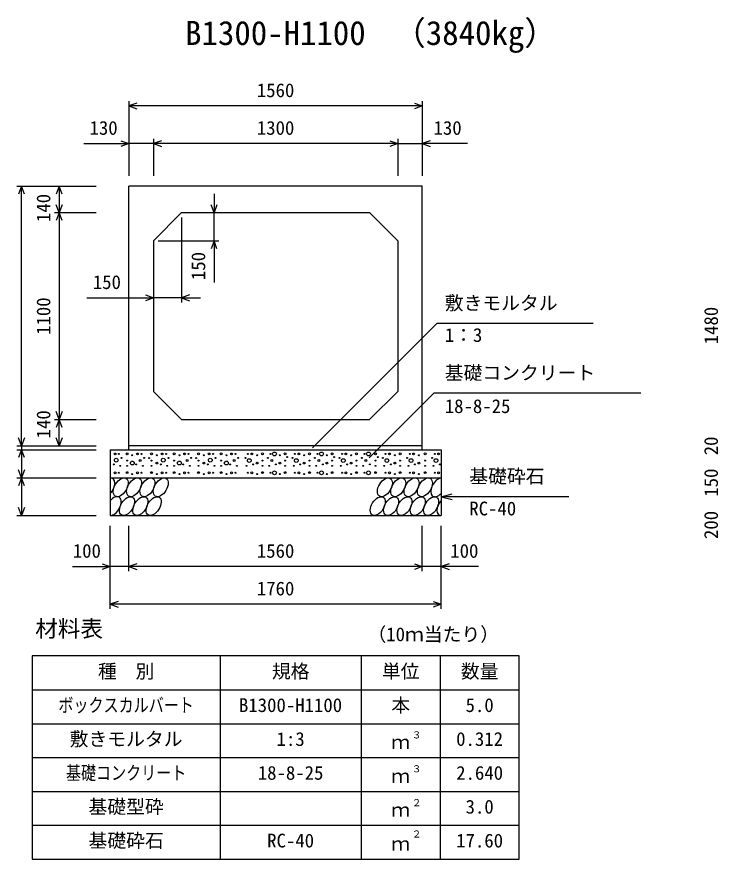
# Model space of a CAD drawing. Units: millimetres, scale not verified. Extents: x -25170 to 75630, y 0 to 35640.
# Drawn here: x 35114 to 38843, y 13165 to 17643 of the extents above; entities that cross this region are included whole.
import ezdxf
from ezdxf.enums import TextEntityAlignment as Align

# ---------------------------------------------------------------- set-up
doc = ezdxf.new("R2010")
doc.units = ezdxf.units.MM
doc.header["$LTSCALE"] = 60
for name, color, linetype, lineweight in [('DIM', 7, 'Continuous', 25), ('HATCH', 6, 'Continuous', 25), ('HYO', 3, 'Continuous', 25), ('HYO2', 4, 'Continuous', 25), ('OUTLINE', 3, 'Continuous', 25), ('TXT', 7, 'Continuous', 25)]:
    doc.layers.add(name, color=color, linetype=linetype, lineweight=lineweight)
doc.styles.add('ＭＳ ゴシック', font='')
doc.styles.get('ＭＳ ゴシック').set_extended_font_data('MS Gothic')

msp = doc.modelspace()

# ---------------------------------------------------------------- linework, layer by layer
at = {"layer": 'DIM'}
for p, q in [((35709.98, 17193.78), (35709.98, 16796.89)), ((37269.98, 17193.78), (37269.98, 16796.89)), ((35752.27, 17184.17), (35709.98, 17168.78)), ((37269.98, 17168.78), (35709.98, 17168.78)), ((35709.98, 17168.78), (35752.27, 17153.39)), ((37227.7, 17184.17), (37269.98, 17168.78)), ((37269.98, 17168.78), (37227.7, 17153.39)), ((35667.7, 16984.17), (35709.98, 16968.78)), ((35839.98, 16993.78), (35839.98, 16796.89)), ((35882.27, 16984.17), (35839.98, 16968.78)), ((37097.7, 16984.17), (37139.98, 16968.78)), ((37139.98, 16993.78), (37139.98, 16796.89)), ((37312.27, 16984.17), (37269.98, 16968.78)), ((35469.24, 16968.78), (35709.98, 16968.78)), ((35709.98, 16968.78), (35667.7, 16953.39)), ((35839.98, 16968.78), (35709.98, 16968.78)), ((37139.98, 16968.78), (35839.98, 16968.78)), ((35839.98, 16968.78), (35882.27, 16953.39)), ((37139.98, 16968.78), (37097.7, 16953.39)), ((37139.98, 16968.78), (37269.98, 16968.78)), ((37510.73, 16968.78), (37269.98, 16968.78)), ((37269.98, 16968.78), (37312.27, 16953.39)), ((35113.88, 16741.89), (35534.98, 16741.89)), ((35138.88, 16741.89), (35123.49, 16699.6)), ((35138.88, 15361.89), (35138.88, 16741.89)), ((35154.27, 16699.6), (35138.88, 16741.89)), ((35338.88, 16741.89), (35323.49, 16699.6)), ((35338.88, 16741.89), (35338.88, 16601.89)), ((35354.27, 16699.6), (35338.88, 16741.89)), ((36162.46, 16701.89), (36162.46, 16601.89)), ((35338.88, 16601.89), (35323.49, 16644.17)), ((35354.27, 16644.17), (35338.88, 16601.89)), ((36162.46, 16601.89), (36147.07, 16644.17)), ((36177.85, 16644.17), (36162.46, 16601.89)), ((35313.88, 16601.89), (35534.98, 16601.89)), ((35338.88, 16601.89), (35323.49, 16559.6)), ((35338.88, 16601.89), (35338.88, 15501.89)), ((35354.27, 16559.6), (35338.88, 16601.89)), ((35989.98, 16576.89), (35989.98, 16123.87)), ((36162.46, 16451.89), (36162.46, 16601.89)), ((35864.98, 16451.89), (36187.46, 16451.89)), ((36162.46, 16451.89), (36147.07, 16409.6)), ((36177.85, 16409.6), (36162.46, 16451.89)), ((36162.46, 16451.89), (36162.46, 16231.01)), ((35797.7, 16164.26), (35839.98, 16148.87)), ((36032.27, 16164.26), (35989.98, 16148.87)), ((35485.88, 16148.87), (35839.98, 16148.87)), ((35839.98, 16148.87), (35797.7, 16133.48)), ((35989.98, 16148.87), (35839.98, 16148.87)), ((35989.98, 16148.87), (36089.98, 16148.87)), ((35989.98, 16148.87), (36032.27, 16133.48)), ((36686.2, 15352.55), (37346.48, 16012.83)), ((38178.89, 16012.83), (37346.48, 16012.83)), ((36988.01, 15298.16), (37332.07, 15642.22)), ((38431.62, 15642.22), (37332.07, 15642.22)), ((35338.88, 15501.89), (35323.49, 15544.17)), ((35354.27, 15544.17), (35338.88, 15501.89)), ((35313.88, 15501.89), (35534.98, 15501.89)), ((35338.88, 15501.89), (35323.49, 15459.6)), ((35338.88, 15361.89), (35338.88, 15501.89)), ((35354.27, 15459.6), (35338.88, 15501.89)), ((35138.88, 15361.89), (35123.49, 15404.17)), ((35154.27, 15404.17), (35138.88, 15361.89)), ((35338.88, 15361.89), (35323.49, 15404.17)), ((35354.27, 15404.17), (35338.88, 15361.89)), ((35113.88, 15361.89), (35534.98, 15361.89)), ((35138.88, 15361.89), (35138.88, 15341.89)), ((35113.88, 15341.89), (35534.98, 15341.89)), ((35138.88, 15341.89), (35123.49, 15299.6)), ((35138.88, 15341.89), (35138.88, 15191.89)), ((35154.27, 15299.6), (35138.88, 15341.89)), ((35138.88, 15191.89), (35123.49, 15234.17)), ((35154.27, 15234.17), (35138.88, 15191.89)), ((35113.88, 15191.89), (35534.98, 15191.89)), ((35138.88, 15191.89), (35123.49, 15149.6)), ((35138.88, 15191.89), (35138.88, 14991.89)), ((35154.27, 15149.6), (35138.88, 15191.89)), ((37369.98, 15091.89), (37427.94, 15107.42)), ((38049.79, 15091.89), (37369.98, 15091.89)), ((37369.98, 15091.89), (37427.94, 15076.36)), ((35138.88, 14991.89), (35123.49, 15034.17)), ((35154.27, 15034.17), (35138.88, 14991.89)), ((35113.88, 14991.89), (35534.98, 14991.89)), ((35609.98, 14495.28), (35609.98, 14936.89)), ((35709.98, 14695.28), (35709.98, 14936.89)), ((37269.98, 14695.28), (37269.98, 14936.89)), ((37269.98, 14695.28), (37269.98, 14936.89)), ((37369.98, 14495.28), (37369.98, 14936.89)), ((35567.7, 14735.67), (35609.98, 14720.28)), ((35752.27, 14735.67), (35709.98, 14720.28)), ((37227.7, 14735.67), (37269.98, 14720.28)), ((37412.27, 14735.67), (37369.98, 14720.28)), ((35410.44, 14720.28), (35609.98, 14720.28)), ((35609.98, 14720.28), (35567.7, 14704.88)), ((35709.98, 14720.28), (35609.98, 14720.28)), ((37269.98, 14720.28), (35709.98, 14720.28)), ((35709.98, 14720.28), (35752.27, 14704.88)), ((37269.98, 14720.28), (37227.7, 14704.88)), ((37369.98, 14720.28), (37269.98, 14720.28)), ((37569.53, 14720.28), (37369.98, 14720.28)), ((37369.98, 14720.28), (37412.27, 14704.88)), ((35652.27, 14535.67), (35609.98, 14520.28)), ((37369.98, 14520.28), (35609.98, 14520.28)), ((35609.98, 14520.28), (35652.27, 14504.88)), ((37327.7, 14535.67), (37369.98, 14520.28)), ((37369.98, 14520.28), (37327.7, 14504.88))]:
    msp.add_line(p, q, dxfattribs=at)
at = {"layer": 'HATCH'}
for centre, radius in [((35636.02, 15319.07), 5), ((35657.05, 15319.07), 2.5), ((35699.95, 15319.94), 5), ((35727.99, 15312.06), 2.5), ((35756.02, 15319.07), 5), ((35777.05, 15319.07), 2.5), ((35829.95, 15319.94), 5), ((35857.99, 15312.06), 2.5), ((35886.02, 15319.07), 5), ((35907.05, 15319.07), 2.5), ((35949.95, 15319.94), 5), ((35977.99, 15312.06), 2.5), ((36006.02, 15319.07), 5), ((36027.05, 15319.07), 2.5), ((36079.95, 15319.94), 5), ((36107.99, 15312.06), 2.5), ((36136.02, 15319.07), 5), ((36157.05, 15319.07), 2.5), ((36199.95, 15319.94), 5), ((36227.99, 15312.06), 2.5), ((36256.02, 15319.07), 5), ((36277.05, 15319.07), 2.5), ((36342.91, 15319.07), 2.5), ((36363.94, 15319.07), 5), ((36391.98, 15312.06), 2.5), ((36420.01, 15319.94), 5), ((36462.91, 15319.07), 2.5), ((36483.94, 15319.07), 10), ((36511.98, 15312.06), 2.5), ((36540.01, 15319.94), 5), ((36592.91, 15319.07), 2.5), ((36613.94, 15319.07), 5), ((36641.98, 15312.06), 2.5), ((36670.01, 15319.94), 5), ((36712.91, 15319.07), 2.5), ((36733.94, 15319.07), 10), ((36761.98, 15312.06), 2.5), ((36790.01, 15319.94), 5), ((36842.91, 15319.07), 2.5), ((36863.94, 15319.07), 5), ((36891.98, 15312.06), 2.5), ((36920.01, 15319.94), 5), ((36962.91, 15319.07), 2.5), ((36983.94, 15319.07), 10), ((37021.84, 15319.94), 5), ((37074.73, 15319.07), 2.5), ((37095.76, 15319.07), 5), ((37123.8, 15312.06), 2.5), ((37151.84, 15319.94), 5), ((37202.79, 15319.07), 2.5), ((37223.83, 15319.07), 5), ((37251.86, 15312.06), 2.5), ((37284.77, 15319.94), 5), ((37335.72, 15319.07), 2.5), ((37356.75, 15319.07), 5), ((35642.56, 15286.05), 10), ((35671.07, 15298.05), 2.5), ((35699.95, 15284.05), 2.5), ((35727.99, 15270.92), 10), ((35770.04, 15284.05), 5), ((35791.07, 15298.05), 2.5), ((35817.53, 15297.15), 2.5), ((35829.95, 15284.05), 2.5), ((35857.99, 15270.92), 5), ((35892.56, 15286.05), 10), ((35921.07, 15298.05), 2.5), ((35949.95, 15284.05), 2.5), ((35977.99, 15270.92), 10), ((36020.04, 15284.05), 5), ((36041.07, 15298.05), 2.5), ((36067.53, 15297.15), 2.5), ((36079.95, 15284.05), 2.5), ((36107.99, 15270.92), 5), ((36142.56, 15286.05), 10), ((36171.07, 15298.05), 2.5), ((36199.95, 15284.05), 2.5), ((36227.99, 15270.92), 10), ((36270.04, 15284.05), 5), ((36291.07, 15298.05), 2.5), ((36328.89, 15298.05), 2.5), ((36349.92, 15284.05), 10), ((36391.98, 15270.92), 5), ((36420.01, 15284.05), 2.5), ((36448.89, 15298.05), 2.5), ((36469.92, 15284.05), 5), ((36511.98, 15270.92), 5), ((36540.01, 15284.05), 2.5), ((36551.35, 15302.37), 2.5), ((36578.89, 15298.05), 2.5), ((36599.92, 15284.05), 10), ((36641.98, 15270.92), 5), ((36670.01, 15284.05), 2.5), ((36698.89, 15298.05), 2.5), ((36719.92, 15284.05), 5), ((36761.98, 15270.92), 5), ((36790.01, 15284.05), 2.5), ((36801.35, 15302.37), 2.5), ((36828.89, 15298.05), 2.5), ((36849.92, 15284.05), 10), ((36891.98, 15270.92), 5), ((36920.01, 15284.05), 2.5), ((36948.89, 15298.05), 2.5), ((36969.92, 15284.05), 5), ((37021.84, 15284.05), 2.5), ((37033.18, 15302.37), 2.5), ((37060.71, 15298.05), 2.5), ((37081.74, 15284.05), 10), ((37123.8, 15270.92), 5), ((37151.84, 15284.05), 2.5), ((37188.78, 15298.05), 2.5), ((37209.81, 15284.05), 10), ((37251.86, 15270.92), 5), ((37284.77, 15284.05), 2.5), ((37321.7, 15298.05), 2.5), ((37342.73, 15284.05), 10), ((35629.01, 15263.91), 2.5), ((35636.02, 15219.07), 5), ((35664.06, 15256.04), 2.5), ((35699.95, 15219.94), 5), ((35699.95, 15256.04), 2.5), ((35749.01, 15263.91), 2.5), ((35756.02, 15219.07), 5), ((35784.06, 15256.04), 2.5), ((35829.95, 15219.94), 5), ((35829.95, 15256.04), 2.5), ((35879.01, 15263.91), 2.5), ((35886.02, 15219.07), 5), ((35914.06, 15256.04), 2.5), ((35949.95, 15219.94), 5), ((35949.95, 15256.04), 2.5), ((35999.01, 15263.91), 2.5), ((36006.02, 15219.07), 5), ((36034.06, 15256.04), 2.5), ((36079.95, 15219.94), 5), ((36079.95, 15256.04), 2.5), ((36129.01, 15263.91), 2.5), ((36136.02, 15219.07), 5), ((36164.06, 15256.04), 2.5), ((36199.95, 15219.94), 5), ((36199.95, 15256.04), 2.5), ((36249.01, 15263.91), 2.5), ((36256.02, 15219.07), 5), ((36284.06, 15256.04), 2.5), ((36335.9, 15256.04), 2.5), ((36363.94, 15219.07), 5), ((36370.95, 15263.91), 2.5), ((36420.01, 15219.94), 5), ((36420.01, 15256.04), 2.5), ((36455.9, 15256.04), 2.5), ((36483.94, 15219.07), 10), ((36490.95, 15263.91), 2.5), ((36540.01, 15219.94), 5), ((36540.01, 15256.04), 2.5), ((36585.9, 15256.04), 2.5), ((36613.94, 15219.07), 5), ((36620.95, 15263.91), 2.5), ((36670.01, 15219.94), 5), ((36670.01, 15256.04), 2.5), ((36705.9, 15256.04), 2.5), ((36733.94, 15219.07), 10), ((36740.95, 15263.91), 2.5), ((36790.01, 15219.94), 5), ((36790.01, 15256.04), 2.5), ((36835.9, 15256.04), 2.5), ((36863.94, 15219.07), 5), ((36870.95, 15263.91), 2.5), ((36920.01, 15219.94), 5), ((36920.01, 15256.04), 2.5), ((36955.9, 15256.04), 2.5), ((36983.94, 15219.07), 10), ((36990.95, 15263.91), 2.5), ((37021.84, 15219.94), 5), ((37021.84, 15256.04), 2.5), ((37067.72, 15256.04), 2.5), ((37095.76, 15219.07), 5), ((37102.77, 15263.91), 2.5), ((37151.84, 15219.94), 5), ((37151.84, 15256.04), 2.5), ((37195.79, 15256.04), 2.5), ((37223.83, 15219.07), 5), ((37230.83, 15263.91), 2.5), ((37284.77, 15219.94), 5), ((37284.77, 15256.04), 2.5), ((37328.71, 15256.04), 2.5), ((37356.75, 15219.07), 5), ((37363.76, 15263.91), 2.5), ((35657.05, 15219.07), 2.5), ((35727.99, 15212.06), 2.5), ((35777.05, 15219.07), 2.5), ((35857.99, 15212.06), 2.5), ((35907.05, 15219.07), 2.5), ((35977.99, 15212.06), 2.5), ((36027.05, 15219.07), 2.5), ((36107.99, 15212.06), 2.5), ((36157.05, 15219.07), 2.5), ((36227.99, 15212.06), 2.5), ((36277.05, 15219.07), 2.5), ((36342.91, 15219.07), 2.5), ((36391.98, 15212.06), 2.5), ((36462.91, 15219.07), 2.5), ((36511.98, 15212.06), 2.5), ((36592.91, 15219.07), 2.5), ((36641.98, 15212.06), 2.5), ((36712.91, 15219.07), 2.5), ((36761.98, 15212.06), 2.5), ((36842.91, 15219.07), 2.5), ((36891.98, 15212.06), 2.5), ((36962.91, 15219.07), 2.5), ((37074.73, 15219.07), 2.5), ((37123.8, 15212.06), 2.5), ((37202.79, 15219.07), 2.5), ((37251.86, 15212.06), 2.5), ((37335.72, 15219.07), 2.5)]:
    msp.add_circle(centre, radius, dxfattribs=at)
for centre, start_param, end_param in [((35595.33, 15141.88), 4.3355439, 6.7245934), ((37354.54, 15141.88), 0.4199491, 4.357003), ((35628.58, 15041.89), 3.4740877, 7.5860497), ((37387.79, 15041.89), 1.2805297, 3.4964223)]:
    msp.add_ellipse(centre, major_axis=(29.09, 47.08), ratio=0.5792, start_param=start_param, end_param=end_param, dxfattribs=at)
for centre in [(35666.29, 15141.88), (35737.24, 15141.88), (35808.2, 15141.88), (35879.15, 15141.88), (37070.71, 15141.88), (37141.67, 15141.88), (37212.63, 15141.88), (37283.58, 15141.88), (35699.53, 15041.89), (35770.49, 15041.89), (35841.45, 15041.89), (37033.01, 15041.89), (37103.96, 15041.89), (37174.92, 15041.89), (37245.87, 15041.89), (37316.83, 15041.89)]:
    msp.add_ellipse(centre, major_axis=(29.09, 47.08), ratio=0.5792, dxfattribs=at)
at = {"layer": 'HYO'}
for p, q in [((37784.98, 14245.28), (35194.98, 14245.28)), ((35194.98, 14245.28), (35194.98, 13165.28)), ((36194.98, 14245.28), (36194.98, 13165.28)), ((36944.98, 14245.28), (36944.98, 13165.28)), ((37364.98, 14245.28), (37364.98, 13165.28)), ((37784.98, 13165.28), (37784.98, 14245.28)), ((35194.98, 14065.28), (37784.98, 14065.28)), ((35194.98, 13165.28), (37784.98, 13165.28))]:
    msp.add_line(p, q, dxfattribs=at)
at = {"layer": 'HYO2'}
for p, q in [((35194.98, 13885.28), (37784.98, 13885.28)), ((35194.98, 13705.28), (37784.98, 13705.28)), ((35194.98, 13525.28), (37784.98, 13525.28)), ((35194.98, 13345.28), (37784.98, 13345.28))]:
    msp.add_line(p, q, dxfattribs=at)
at = {"layer": 'OUTLINE'}
for p, q in [((37269.98, 16741.89), (35709.98, 16741.89)), ((35709.98, 15341.89), (35709.98, 16741.89)), ((37269.98, 15341.89), (37269.98, 16741.89)), ((35989.98, 16601.89), (35839.98, 16451.89)), ((35989.98, 16601.89), (36989.98, 16601.89)), ((37139.98, 16451.89), (36989.98, 16601.89)), ((35839.98, 16451.89), (35839.98, 15651.89)), ((37139.98, 16451.89), (37139.98, 15651.89)), ((35989.98, 15501.89), (35839.98, 15651.89)), ((36989.98, 15501.89), (37139.98, 15651.89)), ((35989.98, 15501.89), (36989.98, 15501.89)), ((37269.98, 15361.89), (35709.98, 15361.89)), ((35609.98, 15341.89), (35609.98, 14991.89)), ((35609.98, 15341.89), (37369.98, 15341.89)), ((37369.98, 15341.89), (37369.98, 14991.89)), ((35609.98, 15191.89), (37369.98, 15191.89)), ((35609.98, 14991.89), (37369.98, 14991.89))]:
    msp.add_line(p, q, dxfattribs=at)

# ---------------------------------------------------------------- texts
at = {"layer": 'DIM', "style": 'ＭＳ ゴシック'}
for s, p in [('1560', (36389.98, 17193.78)), ('130', (35500.34, 16993.78)), ('1300', (36389.98, 16993.78)), ('130', (37329.62, 16993.78)), ('150', (35517.84, 16173.87)), ('敷きモルタル', (37389.33, 16062.83)), ('1：3', (37389.33, 15892.72)), ('基礎コンクリート', (37389.33, 15692.22)), ('18-8-25', (37389.33, 15514.59)), ('基礎砕石', (37519.72, 15141.89)), ('RC-40', (37519.72, 14970.51)), ('100', (35411.34, 14745.28)), ('1560', (36389.98, 14745.28)), ('100', (37418.62, 14745.28)), ('1760', (36389.98, 14545.28))]:
    msp.add_text(s, height=73.31, dxfattribs=at).set_placement(p, align=Align.BOTTOM_LEFT)
for s, p in [('140', (35313.88, 16551.89)), ('150', (36137.46, 16243.39)), ('1100', (35313.88, 15951.89)), ('1480', (38863.88, 15901.89)), ('140', (35313.88, 15401.89)), ('20', (38863.88, 15311.96)), ('150', (38863.88, 15091.89)), ('200', (38863.88, 14866.89))]:
    msp.add_text(s, height=73.31, rotation=90, dxfattribs=at).set_placement(p, align=Align.BOTTOM_LEFT)
at = {"layer": 'TXT', "style": 'ＭＳ ゴシック'}
for s, height, p in [('（3840kg）', 128.3, (37113.57, 17454.39)), ('B1300-H1100', 128.3, (36008.73, 17454.39)), ('材料表', 87.98, (35211.65, 14320.28)), ('（10ｍ当たり）', 73.31, (36978.31, 14301.94)), ('種\u3000別', 73.31, (35544.98, 14105.28)), ('規格', 73.31, (36469.98, 14105.28)), ('単位', 73.31, (37054.98, 14105.28)), ('数量', 73.31, (37474.98, 14105.28)), ('B1300-H1100', 73.31, (36294.98, 13925.28)), ('本', 73.31, (37104.98, 13925.28)), ('5.0', 73.31, (37499.98, 13925.28)), ('敷きモルタル', 73.31, (35394.98, 13745.28)), ('1:3', 73.31, (36494.98, 13745.28)), ('３', 36.66, (37214.22, 13795.89)), ('0.312', 73.31, (37449.98, 13745.28)), ('ｍ', 73.31, (37104.98, 13728.61)), ('18-8-25', 73.31, (36394.98, 13565.28)), ('３', 36.66, (37214.22, 13615.89)), ('2.640', 73.31, (37449.98, 13565.28)), ('ｍ', 73.31, (37104.98, 13548.61)), ('基礎型砕', 73.31, (35494.98, 13385.28)), ('２', 36.66, (37214.22, 13435.89)), ('3.0', 73.31, (37499.98, 13385.28)), ('ｍ', 73.31, (37104.98, 13368.61)), ('基礎砕石', 73.31, (35494.98, 13205.28)), ('RC-40', 73.31, (36444.98, 13205.28)), ('２', 36.66, (37214.22, 13269.22)), ('17.60', 73.31, (37449.98, 13205.28)), ('ｍ', 73.31, (37104.98, 13188.61))]:
    msp.add_text(s, height=height, dxfattribs=at).set_placement(p, align=Align.BOTTOM_LEFT)
at = {"layer": 'TXT', "style": 'ＭＳ ゴシック', "width": 0.8}
for s, p in [('ボックスカルバート', (35334.98, 13925.28)), ('基礎コンクリート', (35374.98, 13565.28))]:
    msp.add_text(s, height=73.31, dxfattribs=at).set_placement(p, align=Align.BOTTOM_LEFT)

doc.saveas('drawing.dxf')
